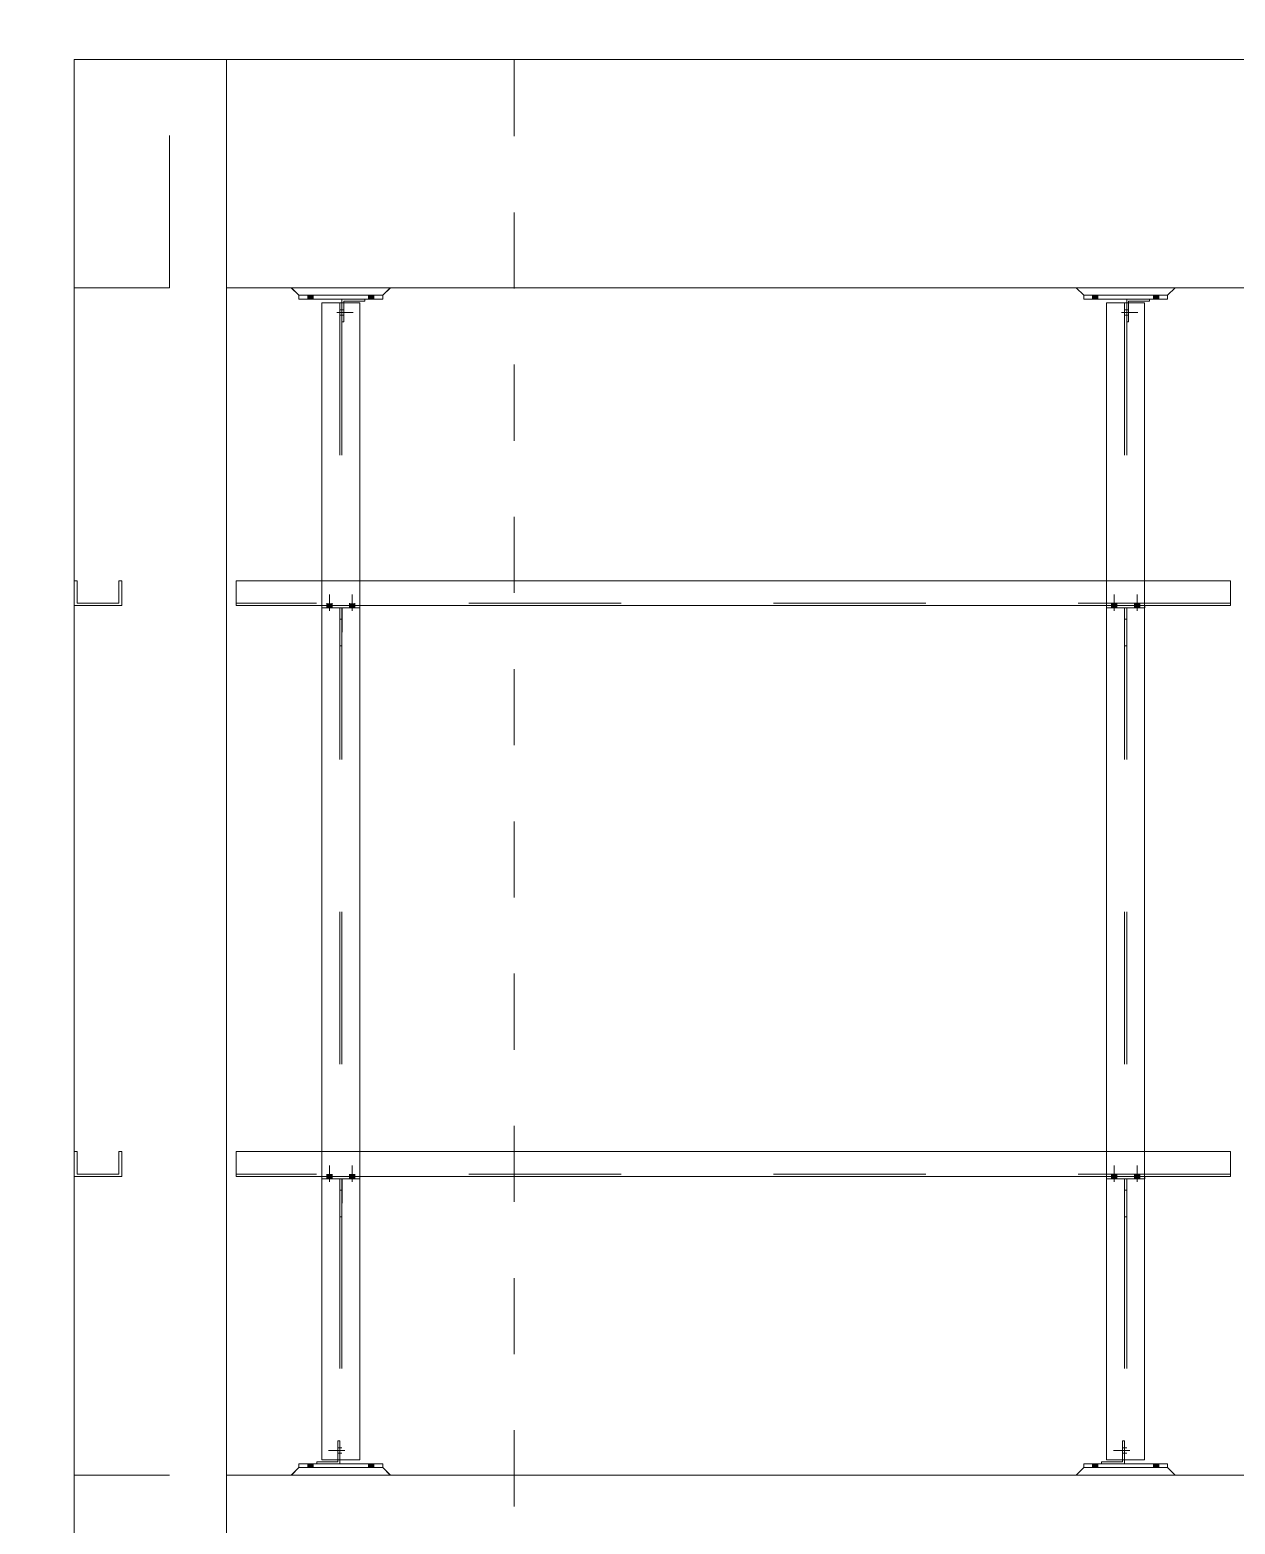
# Model space of a CAD drawing. Header units: millimetres. Extents: x 652937 to 1670132, y 1473552 to 2851037.
# Drawn here: x 663459.256 to 663462.421, y 1524533.392 to 1524537.318 of the extents above; entities that cross this region are included whole.
import ezdxf

# ---------------------------------------------------------------- set-up
doc = ezdxf.new("R2010")
doc.units = ezdxf.units.MM
for name, pattern in [('XKITLINE00', [0]), ('XKITLINE01', [4, 1, -1, 1, -1]), ('XKITLINE02', [4, 2, -2])]:
    doc.linetypes.add(name, pattern=pattern)
for name, color, linetype, lineweight in [('Bolt', 7, 'Continuous', 0), ('Part', 7, 'Continuous', 0), ('S-GRID', 7, 'Continuous', 9)]:
    doc.layers.add(name, color=color, linetype=linetype, lineweight=lineweight)

# ---------------------------------------------------------------- blocks, each defined once
blk = doc.blocks.new('*A18802950')
at = {"layer": 'S-GRID', "color": 7, "linetype": 'XKITLINE01', "lineweight": 0}
blk.add_line((-21.862873, 47.4), (90.947689, 47.4), dxfattribs=at)
blk = doc.blocks.new('*A18812951')
at = {"layer": 'S-GRID', "color": 7, "linetype": 'XKITLINE01', "lineweight": 0}
blk.add_line((-21.862873, 66), (90.947689, 66), dxfattribs=at)
blk = doc.blocks.new('*A18932963')
at = {"layer": 'Part', "color": 7, "linetype": 'XKITLINE00', "lineweight": 0}
for p, q in [((-5.902491, 59.15), (-5.90248, 59.15)), ((-5.902333, 59.15), (-5.90248, 59.15)), ((-5.90248, 59.15), (-5.90248, 58.855)), ((7.152292, 59.15), (-5.902343, 59.15)), ((-5.902333, 59.15), (-5.902333, 58.825)), ((7.152282, 59.15), (7.152292, 59.15)), ((7.152292, 59.15), (7.152292, 58.825)), ((-5.902491, 58.855), (-5.902491, 58.825)), ((-5.902333, 58.825), (-5.902491, 58.825)), ((-5.902491, 58.825), (7.152292, 58.825)), ((-5.90248, 58.855), (-5.902333, 58.855)), ((-5.90248, 58.855), (-5.902343, 58.855))]:
    blk.add_line(p, q, dxfattribs=at)
at = {"layer": 'Part', "color": 7, "linetype": 'XKITLINE02', "lineweight": 0}
for p, q in [((-5.902491, 59.15), (-5.902491, 58.855)), ((-5.90248, 59.15), (-5.902491, 59.15)), ((-5.902343, 58.855), (-5.902343, 59.15)), ((7.152135, 58.825), (7.152135, 59.15)), ((7.152135, 59.15), (7.152145, 59.15)), ((7.152145, 59.15), (7.152145, 58.855)), ((7.152282, 58.855), (7.152282, 59.15)), ((7.152282, 58.855), (-5.902343, 58.855)), ((7.152292, 58.825), (7.152135, 58.825)), ((7.152145, 58.855), (7.152282, 58.855))]:
    blk.add_line(p, q, dxfattribs=at)
blk = doc.blocks.new('*A18942964')
at = {"layer": 'Part', "color": 7, "linetype": 'XKITLINE00', "lineweight": 0}
for p, q in [((-3.977509, 62.9), (-5.077679, 62.9)), ((-5.077679, 62.9), (-5.077679, 62.85)), ((-5.077679, 62.85), (-3.977509, 62.85)), ((-5.077509, 62.85), (-5.077509, 62.9)), ((-3.977509, 62.85), (-3.977509, 62.9))]:
    blk.add_line(p, q, dxfattribs=at)
at = {"layer": 'Part', "color": 7, "linetype": 'XKITLINE02', "lineweight": 0}
blk.add_line((-3.977679, 62.9), (-3.977679, 62.85), dxfattribs=at)
blk = doc.blocks.new('*A18952965')
at = {"layer": 'Part', "color": 7, "linetype": 'XKITLINE00', "lineweight": 0}
for p, q in [((-4.512641, 62.85), (-4.512641, 62.8)), ((-4.512548, 62.85), (-4.512548, 62.8)), ((-4.487548, 62.825), (-4.487548, 62.8)), ((-4.487548, 62.825), (-4.212548, 62.825)), ((-4.212548, 62.825), (-4.212548, 62.85))]:
    blk.add_line(p, q, dxfattribs=at)
at = {"layer": 'Part', "color": 7, "linetype": 'XKITLINE02', "lineweight": 0}
for p, q in [((-4.212548, 62.85), (-4.512641, 62.85)), ((-4.487641, 62.825), (-4.487548, 62.825)), ((-4.487548, 62.825), (-4.487641, 62.825)), ((-4.487641, 62.825), (-4.487641, 62.55)), ((-4.212641, 62.85), (-4.212641, 62.825)), ((-4.512641, 62.8), (-4.512641, 62.55)), ((-4.512548, 62.8), (-4.512548, 62.55)), ((-4.487548, 62.8), (-4.487548, 62.55)), ((-4.512641, 62.55), (-4.487548, 62.55))]:
    blk.add_line(p, q, dxfattribs=at)
blk = doc.blocks.new('*A18962966')
at = {"layer": 'Part', "color": 7, "linetype": 'XKITLINE00', "lineweight": 0}
for p, q in [((-5.17771, 63), (-5.077679, 62.9)), ((-5.077509, 62.9), (-5.177478, 63)), ((-5.077679, 62.9), (-3.977509, 62.9)), ((-3.877478, 63), (-3.977509, 62.9))]:
    blk.add_line(p, q, dxfattribs=at)
at = {"layer": 'Part', "color": 7, "linetype": 'XKITLINE02', "lineweight": 0}
for p, q in [((-5.177478, 63), (-5.17771, 63)), ((-5.17771, 63), (-3.877478, 63)), ((-3.977679, 62.9), (-3.87771, 63)), ((-3.977509, 62.9), (-3.977679, 62.9))]:
    blk.add_line(p, q, dxfattribs=at)
blk = doc.blocks.new('*A18972967')
at = {"layer": 'Bolt', "color": 7, "linetype": 'XKITLINE02', "lineweight": 0}
for p, q in [((-4.582194, 62.675), (-4.367594, 62.675)), ((-4.542605, 62.64), (-4.512605, 62.64)), ((-4.542583, 62.71), (-4.512583, 62.71)), ((-4.512624, 62.64), (-4.487624, 62.64)), ((-4.512564, 62.71), (-4.487564, 62.71))]:
    blk.add_line(p, q, dxfattribs=at)
blk = doc.blocks.new('*A18982968')
at = {"layer": 'Bolt'}
for points in [[(-4.893, 62.9), (-4.893, 62.85), (-4.963, 62.85), (-4.963, 62.9)], [(-4.093, 62.9), (-4.093, 62.85), (-4.163, 62.85), (-4.163, 62.9)]]:
    blk.add_hatch(color=7, dxfattribs=at).paths.add_polyline_path(points, flags=17)
at = {"layer": 'Bolt', "color": 7, "linetype": 'XKITLINE00', "lineweight": 0}
for p, q in [((-4.963, 62.9), (-4.963, 62.85)), ((-4.928, 62.9), (-4.928, 62.85)), ((-4.893, 62.9), (-4.893, 62.85)), ((-4.163, 62.9), (-4.163, 62.85)), ((-4.128, 62.9), (-4.128, 62.85)), ((-4.093, 62.9), (-4.093, 62.85))]:
    blk.add_line(p, q, dxfattribs=at)
blk = doc.blocks.new('*A18992969')
at = {"layer": 'Bolt'}
for points in [[(-4.712, 58.825), (-4.712, 58.855), (-4.642, 58.855), (-4.642, 58.825)], [(-4.712, 58.795), (-4.712, 58.825), (-4.642, 58.825), (-4.642, 58.795)], [(-4.412, 58.825), (-4.412, 58.855), (-4.342, 58.855), (-4.342, 58.825)], [(-4.412, 58.795), (-4.412, 58.825), (-4.342, 58.825), (-4.342, 58.795)]]:
    blk.add_hatch(color=7, dxfattribs=at).paths.add_polyline_path(points, flags=17)
at = {"layer": 'Bolt', "color": 7, "linetype": 'XKITLINE00', "lineweight": 0}
for p, q in [((-4.677, 58.755), (-4.677, 58.97)), ((-4.377, 58.755), (-4.377, 58.97)), ((-4.712, 58.825), (-4.712, 58.855)), ((-4.712, 58.795), (-4.712, 58.825)), ((-4.642, 58.825), (-4.642, 58.855)), ((-4.642, 58.795), (-4.642, 58.825)), ((-4.412, 58.825), (-4.412, 58.855)), ((-4.412, 58.795), (-4.412, 58.825)), ((-4.342, 58.825), (-4.342, 58.855)), ((-4.342, 58.795), (-4.342, 58.825))]:
    blk.add_line(p, q, dxfattribs=at)
blk = doc.blocks.new('*A19002970')
at = {"layer": 'Part', "color": 7, "linetype": 'XKITLINE00', "lineweight": 0}
for p, q in [((-4.777509, 58.825), (-4.777509, 58.795)), ((-4.777509, 58.795), (-4.777323, 58.795)), ((-4.777323, 58.795), (-4.777509, 58.795)), ((-4.777323, 58.825), (-4.777323, 58.795)), ((-4.777323, 58.795), (-4.277323, 58.795)), ((-4.277323, 58.795), (-4.277323, 58.825))]:
    blk.add_line(p, q, dxfattribs=at)
at = {"layer": 'Part', "color": 7, "linetype": 'XKITLINE02', "lineweight": 0}
for p, q in [((-4.277323, 58.825), (-4.777509, 58.825)), ((-4.277509, 58.825), (-4.277323, 58.825)), ((-4.277509, 58.825), (-4.277509, 58.795)), ((-4.277509, 58.795), (-4.277323, 58.795))]:
    blk.add_line(p, q, dxfattribs=at)
blk = doc.blocks.new('*A19012971')
at = {"layer": 'Part', "color": 7, "linetype": 'XKITLINE00', "lineweight": 0}
for p, q in [((5.226979, 62.85), (5.226979, 62.9)), ((6.32715, 62.9), (5.226979, 62.9)), ((6.32715, 62.85), (5.226979, 62.85)), ((5.22715, 62.85), (5.22715, 62.9)), ((6.32715, 62.85), (6.32715, 62.9))]:
    blk.add_line(p, q, dxfattribs=at)
at = {"layer": 'Part', "color": 7, "linetype": 'XKITLINE02', "lineweight": 0}
blk.add_line((6.326979, 62.85), (6.326979, 62.9), dxfattribs=at)
blk = doc.blocks.new('*A19022972')
at = {"layer": 'Part', "color": 7, "linetype": 'XKITLINE00', "lineweight": 0}
for p, q in [((5.792018, 62.85), (5.792018, 62.8)), ((5.792111, 62.85), (5.792111, 62.8)), ((5.817111, 62.825), (5.817111, 62.8)), ((6.092111, 62.825), (5.817111, 62.825)), ((6.092111, 62.825), (6.092111, 62.85))]:
    blk.add_line(p, q, dxfattribs=at)
at = {"layer": 'Part', "color": 7, "linetype": 'XKITLINE02', "lineweight": 0}
for p, q in [((6.092111, 62.85), (5.792018, 62.85)), ((5.817111, 62.825), (5.817018, 62.825)), ((5.817018, 62.825), (5.817018, 62.55)), ((5.817111, 62.825), (5.817018, 62.825)), ((6.092018, 62.85), (6.092018, 62.825)), ((5.792018, 62.8), (5.792018, 62.55)), ((5.792111, 62.8), (5.792111, 62.55)), ((5.817111, 62.8), (5.817111, 62.55)), ((5.817111, 62.55), (5.792018, 62.55))]:
    blk.add_line(p, q, dxfattribs=at)
blk = doc.blocks.new('*A19032973')
at = {"layer": 'Part', "color": 7, "linetype": 'XKITLINE00', "lineweight": 0}
for p, q in [((5.126948, 63), (5.226979, 62.9)), ((5.22715, 62.9), (5.127181, 63)), ((6.32715, 62.9), (5.226979, 62.9)), ((6.427181, 63), (6.32715, 62.9))]:
    blk.add_line(p, q, dxfattribs=at)
at = {"layer": 'Part', "color": 7, "linetype": 'XKITLINE02', "lineweight": 0}
for p, q in [((5.127181, 63), (5.126948, 63)), ((5.126948, 63), (6.427181, 63)), ((6.326979, 62.9), (6.426948, 63)), ((6.32715, 62.9), (6.326979, 62.9))]:
    blk.add_line(p, q, dxfattribs=at)
blk = doc.blocks.new('*A19042974')
at = {"layer": 'Bolt', "color": 7, "linetype": 'XKITLINE02', "lineweight": 0}
for p, q in [((5.722465, 62.675), (5.937065, 62.675)), ((5.762054, 62.64), (5.792054, 62.64)), ((5.762075, 62.71), (5.792075, 62.71)), ((5.792034, 62.64), (5.817034, 62.64)), ((5.792095, 62.71), (5.817095, 62.71))]:
    blk.add_line(p, q, dxfattribs=at)
blk = doc.blocks.new('*A19052975')
at = {"layer": 'Bolt'}
for points in [[(5.412, 62.9), (5.412, 62.85), (5.342, 62.85), (5.342, 62.9)], [(6.212, 62.9), (6.212, 62.85), (6.142, 62.85), (6.142, 62.9)]]:
    blk.add_hatch(color=7, dxfattribs=at).paths.add_polyline_path(points, flags=17)
at = {"layer": 'Bolt', "color": 7, "linetype": 'XKITLINE00', "lineweight": 0}
for p, q in [((5.342, 62.9), (5.342, 62.85)), ((5.377, 62.9), (5.377, 62.85)), ((5.412, 62.9), (5.412, 62.85)), ((6.142, 62.9), (6.142, 62.85)), ((6.177, 62.9), (6.177, 62.85)), ((6.212, 62.9), (6.212, 62.85))]:
    blk.add_line(p, q, dxfattribs=at)
blk = doc.blocks.new('*A19062976')
at = {"layer": 'Bolt'}
for points in [[(5.592, 58.825), (5.592, 58.855), (5.662, 58.855), (5.662, 58.825)], [(5.592, 58.795), (5.592, 58.825), (5.662, 58.825), (5.662, 58.795)], [(5.892, 58.825), (5.892, 58.855), (5.962, 58.855), (5.962, 58.825)], [(5.892, 58.795), (5.892, 58.825), (5.962, 58.825), (5.962, 58.795)]]:
    blk.add_hatch(color=7, dxfattribs=at).paths.add_polyline_path(points, flags=17)
at = {"layer": 'Bolt', "color": 7, "linetype": 'XKITLINE00', "lineweight": 0}
for p, q in [((5.627, 58.755), (5.627, 58.97)), ((5.927, 58.755), (5.927, 58.97)), ((5.592, 58.825), (5.592, 58.855)), ((5.592, 58.795), (5.592, 58.825)), ((5.662, 58.825), (5.662, 58.855)), ((5.662, 58.795), (5.662, 58.825)), ((5.892, 58.825), (5.892, 58.855)), ((5.892, 58.795), (5.892, 58.825)), ((5.962, 58.825), (5.962, 58.855)), ((5.962, 58.795), (5.962, 58.825))]:
    blk.add_line(p, q, dxfattribs=at)
blk = doc.blocks.new('*A19072977')
at = {"layer": 'Part', "color": 7, "linetype": 'XKITLINE00', "lineweight": 0}
for p, q in [((5.52715, 58.825), (5.52715, 58.795)), ((5.52715, 58.795), (5.527336, 58.795)), ((6.027336, 58.795), (5.52715, 58.795)), ((5.527336, 58.825), (5.527336, 58.795)), ((6.027336, 58.795), (6.027336, 58.825))]:
    blk.add_line(p, q, dxfattribs=at)
at = {"layer": 'Part', "color": 7, "linetype": 'XKITLINE02', "lineweight": 0}
for p, q in [((6.027336, 58.825), (5.52715, 58.825)), ((6.02715, 58.825), (6.027336, 58.825)), ((6.02715, 58.825), (6.02715, 58.795)), ((6.02715, 58.795), (6.027336, 58.795))]:
    blk.add_line(p, q, dxfattribs=at)
blk = doc.blocks.new('*A19152985')
at = {"layer": 'Part', "color": 7, "linetype": 'XKITLINE00', "lineweight": 0}
for p, q in [((-8.027703, 66), (-8.027947, 66)), ((-8.027703, 66), (-8.027315, 66)), ((-8.027703, 63), (-8.027703, 66)), ((-8.027947, 63), (-8.027703, 63))]:
    blk.add_line(p, q, dxfattribs=at)
at = {"layer": 'Part', "color": 7, "linetype": 'XKITLINE02', "lineweight": 0}
for p, q in [((-8.027315, 66), (-6.777703, 66)), ((-6.777703, 63), (-6.777703, 66)), ((-8.027703, 63), (-6.777703, 63))]:
    blk.add_line(p, q, dxfattribs=at)
blk = doc.blocks.new('*A19162986')
at = {"layer": 'Part', "color": 7, "linetype": 'XKITLINE00', "lineweight": 0}
for p, q in [((-8.0279, 51.65), (-8.02773, 51.65)), ((-8.02773, 51.65), (-8.02773, 51.325)), ((-8.0279, 51.325), (-8.02773, 51.325))]:
    blk.add_line(p, q, dxfattribs=at)
at = {"layer": 'Part', "color": 7, "linetype": 'XKITLINE02', "lineweight": 0}
for p, q in [((-7.98773, 51.65), (-8.02773, 51.65)), ((-7.9879, 51.65), (-7.98773, 51.65)), ((-7.98773, 51.355), (-7.98773, 51.65)), ((-7.4429, 51.65), (-7.44273, 51.65)), ((-7.40273, 51.65), (-7.44273, 51.65)), ((-7.44273, 51.65), (-7.44273, 51.355)), ((-7.4029, 51.65), (-7.40273, 51.65)), ((-7.40273, 51.325), (-7.40273, 51.65)), ((-8.02773, 51.325), (-7.40273, 51.325)), ((-7.9879, 51.355), (-7.98773, 51.355)), ((-7.44273, 51.355), (-7.98773, 51.355)), ((-7.4429, 51.355), (-7.44273, 51.355)), ((-7.4029, 51.325), (-7.40273, 51.325))]:
    blk.add_line(p, q, dxfattribs=at)
blk = doc.blocks.new('*A19172987')
at = {"layer": 'Part', "color": 7, "linetype": 'XKITLINE00', "lineweight": 0}
for p, q in [((-8.0279, 59.15), (-8.02773, 59.15)), ((-8.02773, 59.15), (-8.02773, 58.825)), ((-8.0279, 58.825), (-8.02773, 58.825))]:
    blk.add_line(p, q, dxfattribs=at)
at = {"layer": 'Part', "color": 7, "linetype": 'XKITLINE02', "lineweight": 0}
for p, q in [((-7.98773, 59.15), (-8.02773, 59.15)), ((-7.9879, 59.15), (-7.98773, 59.15)), ((-7.98773, 58.855), (-7.98773, 59.15)), ((-7.4429, 59.15), (-7.44273, 59.15)), ((-7.40273, 59.15), (-7.44273, 59.15)), ((-7.44273, 59.15), (-7.44273, 58.855)), ((-7.4029, 59.15), (-7.40273, 59.15)), ((-7.40273, 58.825), (-7.40273, 59.15)), ((-8.02773, 58.825), (-7.40273, 58.825)), ((-7.9879, 58.855), (-7.98773, 58.855)), ((-7.44273, 58.855), (-7.98773, 58.855)), ((-7.4429, 58.855), (-7.44273, 58.855)), ((-7.4029, 58.825), (-7.40273, 58.825))]:
    blk.add_line(p, q, dxfattribs=at)
blk = doc.blocks.new('*A19333003')
at = {"layer": 'S-GRID', "color": 7, "linetype": 'XKITLINE01', "lineweight": 0}
blk.add_line((-2.252315, 0.989257), (-2.252315, 85.464475), dxfattribs=at)
blk = doc.blocks.new('*A19493019')
at = {"layer": 'Part', "color": 7, "linetype": 'XKITLINE00', "lineweight": 0}
for p, q in [((-8.027703, 30.9), (-8.027703, 66)), ((-8.027315, 66), (-8.027703, 66)), ((-8.027703, 66), (-6.027315, 66)), ((-8.027315, 30.9), (-8.027315, 66)), ((-6.027315, 63), (-6.027315, 47.4))]:
    blk.add_line(p, q, dxfattribs=at)
at = {"layer": 'Part', "color": 7, "linetype": 'XKITLINE02', "lineweight": 0}
for p, q in [((-6.027703, 66), (-6.027703, 30.9)), ((-6.027315, 66), (-6.027315, 63)), ((-6.027315, 47.4), (-6.027315, 44.4))]:
    blk.add_line(p, q, dxfattribs=at)
blk = doc.blocks.new('*A19643034')
at = {"layer": 'Part', "color": 7, "linetype": 'XKITLINE00', "lineweight": 0}
for p, q in [((-5.902491, 51.65), (-5.90248, 51.65)), ((-5.902333, 51.65), (-5.90248, 51.65)), ((-5.90248, 51.65), (-5.90248, 51.355)), ((7.152292, 51.65), (-5.902343, 51.65)), ((-5.902333, 51.65), (-5.902333, 51.325)), ((7.152282, 51.65), (7.152292, 51.65)), ((7.152292, 51.65), (7.152292, 51.325)), ((-5.902491, 51.355), (-5.902491, 51.325)), ((-5.902333, 51.325), (-5.902491, 51.325)), ((-5.902491, 51.325), (7.152292, 51.325)), ((-5.90248, 51.355), (-5.902333, 51.355)), ((-5.90248, 51.355), (-5.902343, 51.355))]:
    blk.add_line(p, q, dxfattribs=at)
at = {"layer": 'Part', "color": 7, "linetype": 'XKITLINE02', "lineweight": 0}
for p, q in [((-5.902491, 51.65), (-5.902491, 51.355)), ((-5.90248, 51.65), (-5.902491, 51.65)), ((-5.902343, 51.355), (-5.902343, 51.65)), ((7.152135, 51.325), (7.152135, 51.65)), ((7.152135, 51.65), (7.152145, 51.65)), ((7.152145, 51.65), (7.152145, 51.355)), ((7.152282, 51.355), (7.152282, 51.65)), ((7.152282, 51.355), (-5.902343, 51.355)), ((7.152292, 51.325), (7.152135, 51.325)), ((7.152145, 51.355), (7.152282, 51.355))]:
    blk.add_line(p, q, dxfattribs=at)
blk = doc.blocks.new('*A19653035')
at = {"layer": 'Part', "color": 7, "linetype": 'XKITLINE00', "lineweight": 0}
for p, q in [((-4.777672, 62.8), (-4.277517, 62.8)), ((-4.777659, 62.8), (-4.777659, 59.15)), ((-4.777517, 62.8), (-4.777517, 59.15)), ((-4.277517, 62.8), (-4.277517, 59.15)), ((-4.777659, 58.825), (-4.777659, 51.65)), ((-4.777517, 58.825), (-4.777517, 51.65)), ((-4.277517, 58.795), (-4.277517, 51.65)), ((-4.777659, 51.325), (-4.777659, 47.6)), ((-4.777517, 51.325), (-4.777517, 47.6)), ((-4.277517, 51.295), (-4.277517, 47.6)), ((-4.277517, 47.6), (-4.777672, 47.6))]:
    blk.add_line(p, q, dxfattribs=at)
at = {"layer": 'Part', "color": 7, "linetype": 'XKITLINE02', "lineweight": 0}
for p, q in [((-4.777672, 62.8), (-4.777517, 62.8)), ((-4.777672, 47.6), (-4.777672, 62.8)), ((-4.777529, 62.8), (-4.777529, 47.6)), ((-4.542659, 62.8), (-4.542659, 47.6)), ((-4.542529, 62.8), (-4.542529, 47.6)), ((-4.512659, 62.8), (-4.512659, 47.6)), ((-4.512529, 62.8), (-4.512529, 47.6)), ((-4.277672, 62.8), (-4.277672, 47.6)), ((-4.277659, 62.8), (-4.277659, 47.6)), ((-4.277529, 62.8), (-4.277529, 47.6)), ((-4.777659, 59.15), (-4.777659, 58.825)), ((-4.777517, 59.15), (-4.777517, 58.825)), ((-4.277517, 59.15), (-4.277517, 58.795)), ((-4.777659, 51.65), (-4.777659, 51.325)), ((-4.777517, 51.65), (-4.777517, 51.325)), ((-4.277517, 51.65), (-4.277517, 51.295)), ((-4.777672, 47.6), (-4.777517, 47.6))]:
    blk.add_line(p, q, dxfattribs=at)
blk = doc.blocks.new('*A19663036')
at = {"layer": 'Part', "color": 7, "linetype": 'XKITLINE00', "lineweight": 0}
for p, q in [((6.027142, 62.8), (5.526987, 62.8)), ((5.526999, 62.8), (5.526999, 59.15)), ((5.527142, 62.8), (5.527142, 59.15)), ((6.027142, 62.8), (6.027142, 59.15)), ((5.526999, 58.825), (5.526999, 51.65)), ((5.527142, 58.825), (5.527142, 51.65)), ((6.027142, 58.795), (6.027142, 51.65)), ((5.526999, 51.325), (5.526999, 47.6)), ((5.527142, 51.325), (5.527142, 47.6)), ((6.027142, 51.295), (6.027142, 47.6)), ((6.027142, 47.6), (5.526987, 47.6))]:
    blk.add_line(p, q, dxfattribs=at)
at = {"layer": 'Part', "color": 7, "linetype": 'XKITLINE02', "lineweight": 0}
for p, q in [((5.526987, 62.8), (5.526987, 47.6)), ((5.52713, 62.8), (5.52713, 47.6)), ((5.761999, 62.8), (5.761999, 47.6)), ((5.76213, 62.8), (5.76213, 47.6)), ((5.791999, 62.8), (5.791999, 47.6)), ((5.79213, 62.8), (5.79213, 47.6)), ((6.026987, 62.8), (6.026987, 47.6)), ((6.026999, 62.8), (6.026999, 47.6)), ((6.02713, 62.8), (6.02713, 47.6)), ((5.526999, 59.15), (5.526999, 58.825)), ((5.527142, 59.15), (5.527142, 58.825)), ((6.027142, 59.15), (6.027142, 58.795)), ((5.526999, 51.65), (5.526999, 51.325)), ((5.527142, 51.65), (5.527142, 51.325)), ((6.027142, 51.65), (6.027142, 51.295))]:
    blk.add_line(p, q, dxfattribs=at)
blk = doc.blocks.new('*A19683038')
at = {"layer": 'Part', "color": 7, "linetype": 'XKITLINE00', "lineweight": 0}
for p, q in [((5.76215, 51.295), (5.76215, 50.795)), ((5.762336, 51.145), (5.762336, 51.295)), ((5.792336, 51.295), (5.762336, 51.295)), ((5.792336, 51.145), (5.792336, 51.295)), ((5.762196, 50.795), (5.762336, 51.145)), ((5.762336, 51.145), (5.792336, 51.145)), ((5.792336, 51.145), (5.792196, 50.795)), ((5.76215, 50.795), (5.762196, 50.795)), ((5.792196, 50.795), (5.762196, 50.795))]:
    blk.add_line(p, q, dxfattribs=at)
at = {"layer": 'Part', "color": 7, "linetype": 'XKITLINE02', "lineweight": 0}
for p, q in [((5.762336, 51.295), (5.76215, 51.295)), ((5.762336, 51.295), (5.76215, 51.295)), ((5.79215, 50.795), (5.79215, 51.295)), ((5.762196, 50.795), (5.76215, 50.795))]:
    blk.add_line(p, q, dxfattribs=at)
blk = doc.blocks.new('*A19693039')
at = {"layer": 'Part', "color": 7, "linetype": 'XKITLINE00', "lineweight": 0}
for p, q in [((5.52715, 51.325), (5.52715, 51.295)), ((5.52715, 51.295), (5.527336, 51.295)), ((6.027336, 51.295), (5.52715, 51.295)), ((5.527336, 51.325), (5.527336, 51.295)), ((6.027336, 51.295), (6.027336, 51.325))]:
    blk.add_line(p, q, dxfattribs=at)
at = {"layer": 'Part', "color": 7, "linetype": 'XKITLINE02', "lineweight": 0}
for p, q in [((6.027336, 51.325), (5.52715, 51.325)), ((6.02715, 51.325), (6.027336, 51.325)), ((6.02715, 51.325), (6.02715, 51.295)), ((6.02715, 51.295), (6.027336, 51.295))]:
    blk.add_line(p, q, dxfattribs=at)
blk = doc.blocks.new('*A19703040')
at = {"layer": 'Part', "color": 7, "linetype": 'XKITLINE00', "lineweight": 0}
for p, q in [((5.76215, 58.795), (5.76215, 58.295)), ((5.762336, 58.645), (5.762336, 58.795)), ((5.792336, 58.795), (5.762336, 58.795)), ((5.792336, 58.645), (5.792336, 58.795)), ((5.762196, 58.295), (5.762336, 58.645)), ((5.762336, 58.645), (5.792336, 58.645)), ((5.792336, 58.645), (5.792196, 58.295)), ((5.76215, 58.295), (5.762196, 58.295)), ((5.792196, 58.295), (5.762196, 58.295))]:
    blk.add_line(p, q, dxfattribs=at)
at = {"layer": 'Part', "color": 7, "linetype": 'XKITLINE02', "lineweight": 0}
for p, q in [((5.762336, 58.795), (5.76215, 58.795)), ((5.762336, 58.795), (5.76215, 58.795)), ((5.79215, 58.295), (5.79215, 58.795)), ((5.762196, 58.295), (5.76215, 58.295))]:
    blk.add_line(p, q, dxfattribs=at)
blk = doc.blocks.new('*A19713041')
at = {"layer": 'Bolt'}
for points in [[(5.592, 51.325), (5.592, 51.355), (5.662, 51.355), (5.662, 51.325)], [(5.592, 51.295), (5.592, 51.325), (5.662, 51.325), (5.662, 51.295)], [(5.892, 51.325), (5.892, 51.355), (5.962, 51.355), (5.962, 51.325)], [(5.892, 51.295), (5.892, 51.325), (5.962, 51.325), (5.962, 51.295)]]:
    blk.add_hatch(color=7, dxfattribs=at).paths.add_polyline_path(points, flags=17)
at = {"layer": 'Bolt', "color": 7, "linetype": 'XKITLINE00', "lineweight": 0}
for p, q in [((5.627, 51.255), (5.627, 51.47)), ((5.927, 51.255), (5.927, 51.47)), ((5.592, 51.325), (5.592, 51.355)), ((5.592, 51.295), (5.592, 51.325)), ((5.662, 51.325), (5.662, 51.355)), ((5.662, 51.295), (5.662, 51.325)), ((5.892, 51.325), (5.892, 51.355)), ((5.892, 51.295), (5.892, 51.325)), ((5.962, 51.325), (5.962, 51.355)), ((5.962, 51.295), (5.962, 51.325))]:
    blk.add_line(p, q, dxfattribs=at)
blk = doc.blocks.new('*A19763046')
at = {"layer": 'Part', "color": 7, "linetype": 'XKITLINE00', "lineweight": 0}
for p, q in [((-4.542509, 51.295), (-4.542509, 50.795)), ((-4.542323, 51.145), (-4.542323, 51.295)), ((-4.542323, 51.295), (-4.512323, 51.295)), ((-4.512323, 51.145), (-4.512323, 51.295)), ((-4.542462, 50.795), (-4.542323, 51.145)), ((-4.542323, 51.145), (-4.512323, 51.145)), ((-4.512323, 51.145), (-4.512462, 50.795)), ((-4.542509, 50.795), (-4.542462, 50.795)), ((-4.542462, 50.795), (-4.512462, 50.795))]:
    blk.add_line(p, q, dxfattribs=at)
at = {"layer": 'Part', "color": 7, "linetype": 'XKITLINE02', "lineweight": 0}
for p, q in [((-4.542323, 51.295), (-4.542509, 51.295)), ((-4.542323, 51.295), (-4.542509, 51.295)), ((-4.512509, 50.795), (-4.512509, 51.295)), ((-4.542509, 50.795), (-4.542462, 50.795))]:
    blk.add_line(p, q, dxfattribs=at)
blk = doc.blocks.new('*A19773047')
at = {"layer": 'Part', "color": 7, "linetype": 'XKITLINE00', "lineweight": 0}
for p, q in [((-4.777509, 51.325), (-4.777509, 51.295)), ((-4.777509, 51.295), (-4.777323, 51.295)), ((-4.777323, 51.295), (-4.777509, 51.295)), ((-4.777323, 51.325), (-4.777323, 51.295)), ((-4.777323, 51.295), (-4.277323, 51.295)), ((-4.277323, 51.295), (-4.277323, 51.325))]:
    blk.add_line(p, q, dxfattribs=at)
at = {"layer": 'Part', "color": 7, "linetype": 'XKITLINE02', "lineweight": 0}
for p, q in [((-4.277323, 51.325), (-4.777509, 51.325)), ((-4.277509, 51.325), (-4.277323, 51.325)), ((-4.277509, 51.325), (-4.277509, 51.295)), ((-4.277509, 51.295), (-4.277323, 51.295))]:
    blk.add_line(p, q, dxfattribs=at)
blk = doc.blocks.new('*A19783048')
at = {"layer": 'Part', "color": 7, "linetype": 'XKITLINE00', "lineweight": 0}
for p, q in [((-4.542509, 58.795), (-4.542509, 58.295)), ((-4.542323, 58.645), (-4.542323, 58.795)), ((-4.542323, 58.795), (-4.512323, 58.795)), ((-4.512323, 58.645), (-4.512323, 58.795)), ((-4.542462, 58.295), (-4.542323, 58.645)), ((-4.542323, 58.645), (-4.512323, 58.645)), ((-4.512323, 58.645), (-4.512462, 58.295)), ((-4.542509, 58.295), (-4.542462, 58.295)), ((-4.542462, 58.295), (-4.512462, 58.295))]:
    blk.add_line(p, q, dxfattribs=at)
at = {"layer": 'Part', "color": 7, "linetype": 'XKITLINE02', "lineweight": 0}
for p, q in [((-4.542323, 58.795), (-4.542509, 58.795)), ((-4.542323, 58.795), (-4.542509, 58.795)), ((-4.512509, 58.295), (-4.512509, 58.795)), ((-4.542509, 58.295), (-4.542462, 58.295))]:
    blk.add_line(p, q, dxfattribs=at)
blk = doc.blocks.new('*A19793049')
at = {"layer": 'Bolt'}
for points in [[(-4.712, 51.325), (-4.712, 51.355), (-4.642, 51.355), (-4.642, 51.325)], [(-4.712, 51.295), (-4.712, 51.325), (-4.642, 51.325), (-4.642, 51.295)], [(-4.412, 51.325), (-4.412, 51.355), (-4.342, 51.355), (-4.342, 51.325)], [(-4.412, 51.295), (-4.412, 51.325), (-4.342, 51.325), (-4.342, 51.295)]]:
    blk.add_hatch(color=7, dxfattribs=at).paths.add_polyline_path(points, flags=17)
at = {"layer": 'Bolt', "color": 7, "linetype": 'XKITLINE00', "lineweight": 0}
for p, q in [((-4.677, 51.255), (-4.677, 51.47)), ((-4.377, 51.255), (-4.377, 51.47)), ((-4.712, 51.325), (-4.712, 51.355)), ((-4.712, 51.295), (-4.712, 51.325)), ((-4.642, 51.325), (-4.642, 51.355)), ((-4.642, 51.295), (-4.642, 51.325)), ((-4.412, 51.325), (-4.412, 51.355)), ((-4.412, 51.295), (-4.412, 51.325)), ((-4.342, 51.325), (-4.342, 51.355)), ((-4.342, 51.295), (-4.342, 51.325))]:
    blk.add_line(p, q, dxfattribs=at)
blk = doc.blocks.new('*A21393209')
at = {"layer": 'Part', "color": 7, "linetype": 'XKITLINE02', "lineweight": 0}
for p, q in [((-6.027939, 47.4), (-6.027315, 47.4)), ((-6.027939, 44.4), (-6.027939, 47.4)), ((-6.027939, 47.4), (-6.027551, 47.4))]:
    blk.add_line(p, q, dxfattribs=at)
at = {"layer": 'Part', "color": 7, "linetype": 'XKITLINE00', "lineweight": 0}
for p, q in [((74.248136, 47.4), (-6.027551, 47.4)), ((-6.027551, 47.4), (-6.027551, 44.4))]:
    blk.add_line(p, q, dxfattribs=at)
blk = doc.blocks.new('*A21423212')
at = {"layer": 'Part', "color": 7, "linetype": 'XKITLINE02', "lineweight": 0}
for p, q in [((-6.027701, 66), (-6.027315, 66)), ((-6.027701, 63), (-6.027701, 66)), ((-6.027313, 66), (-6.027701, 66)), ((-6.027315, 66), (-6.027313, 66)), ((-6.027701, 63), (-6.027315, 63)), ((-6.027313, 63), (-6.027701, 63)), ((-6.027315, 63), (-6.027313, 63))]:
    blk.add_line(p, q, dxfattribs=at)
at = {"layer": 'Part', "color": 7, "linetype": 'XKITLINE00', "lineweight": 0}
for p, q in [((74.247682, 66), (-6.027313, 66)), ((-6.027313, 63), (-6.027313, 66)), ((74.247682, 63), (-6.027313, 63))]:
    blk.add_line(p, q, dxfattribs=at)
blk = doc.blocks.new('*A22013271')
at = {"layer": 'Bolt'}
for points in [[(5.412, 47.55), (5.412, 47.5), (5.342, 47.5), (5.342, 47.55)], [(6.212, 47.55), (6.212, 47.5), (6.142, 47.5), (6.142, 47.55)]]:
    blk.add_hatch(color=7, dxfattribs=at).paths.add_polyline_path(points, flags=17)
at = {"layer": 'Bolt', "color": 7, "linetype": 'XKITLINE00', "lineweight": 0}
for p, q in [((5.342, 47.5), (5.342, 47.55)), ((5.377, 47.5), (5.377, 47.55)), ((5.412, 47.5), (5.412, 47.55)), ((6.142, 47.5), (6.142, 47.55)), ((6.177, 47.5), (6.177, 47.55)), ((6.212, 47.5), (6.212, 47.55))]:
    blk.add_line(p, q, dxfattribs=at)
blk = doc.blocks.new('*A22023272')
at = {"layer": 'Bolt', "color": 7, "linetype": 'XKITLINE02', "lineweight": 0}
for p, q in [((5.831665, 47.725), (5.617065, 47.725)), ((5.762034, 47.76), (5.737034, 47.76)), ((5.792054, 47.76), (5.762054, 47.76)), ((5.762095, 47.69), (5.737095, 47.69)), ((5.792075, 47.69), (5.762075, 47.69))]:
    blk.add_line(p, q, dxfattribs=at)
blk = doc.blocks.new('*A22033273')
at = {"layer": 'Part', "color": 7, "linetype": 'XKITLINE00', "lineweight": 0}
for p, q in [((5.226979, 47.5), (5.126948, 47.4)), ((5.127181, 47.4), (5.22715, 47.5)), ((5.22715, 47.5), (5.226979, 47.5)), ((5.226979, 47.5), (6.32715, 47.5)), ((6.32715, 47.5), (6.427181, 47.4))]:
    blk.add_line(p, q, dxfattribs=at)
at = {"layer": 'Part', "color": 7, "linetype": 'XKITLINE02', "lineweight": 0}
for p, q in [((6.427181, 47.4), (5.126948, 47.4)), ((6.326979, 47.5), (6.426948, 47.4)), ((6.426948, 47.4), (6.427181, 47.4))]:
    blk.add_line(p, q, dxfattribs=at)
blk = doc.blocks.new('*A22043274')
at = {"layer": 'Part', "color": 7, "linetype": 'XKITLINE02', "lineweight": 0}
for p, q in [((5.762111, 47.85), (5.737018, 47.85)), ((5.737018, 47.85), (5.737018, 47.6)), ((5.737111, 47.85), (5.737111, 47.6)), ((5.762018, 47.55), (5.762018, 47.85)), ((5.762111, 47.85), (5.762111, 47.6)), ((5.462018, 47.575), (5.462111, 47.575)), ((5.462111, 47.575), (5.462018, 47.575)), ((5.762111, 47.55), (5.462018, 47.55))]:
    blk.add_line(p, q, dxfattribs=at)
at = {"layer": 'Part', "color": 7, "linetype": 'XKITLINE00', "lineweight": 0}
for p, q in [((5.462018, 47.575), (5.462018, 47.55)), ((5.737111, 47.575), (5.462111, 47.575)), ((5.462111, 47.575), (5.462111, 47.55)), ((5.737018, 47.6), (5.737018, 47.575)), ((5.737111, 47.6), (5.737111, 47.575)), ((5.762111, 47.6), (5.762111, 47.55))]:
    blk.add_line(p, q, dxfattribs=at)
blk = doc.blocks.new('*A22053275')
at = {"layer": 'Part', "color": 7, "linetype": 'XKITLINE00', "lineweight": 0}
for p, q in [((6.32715, 47.55), (5.226979, 47.55)), ((5.226979, 47.55), (5.226979, 47.5)), ((5.22715, 47.5), (5.22715, 47.55)), ((6.32715, 47.55), (6.32715, 47.5)), ((6.32715, 47.5), (5.226979, 47.5))]:
    blk.add_line(p, q, dxfattribs=at)
at = {"layer": 'Part', "color": 7, "linetype": 'XKITLINE02', "lineweight": 0}
blk.add_line((6.326979, 47.5), (6.326979, 47.55), dxfattribs=at)
blk = doc.blocks.new('*A22273297')
at = {"layer": 'Bolt'}
for points in [[(-4.893, 47.55), (-4.893, 47.5), (-4.963, 47.5), (-4.963, 47.55)], [(-4.093, 47.55), (-4.093, 47.5), (-4.163, 47.5), (-4.163, 47.55)]]:
    blk.add_hatch(color=7, dxfattribs=at).paths.add_polyline_path(points, flags=17)
at = {"layer": 'Bolt', "color": 7, "linetype": 'XKITLINE00', "lineweight": 0}
for p, q in [((-4.963, 47.5), (-4.963, 47.55)), ((-4.928, 47.5), (-4.928, 47.55)), ((-4.893, 47.5), (-4.893, 47.55)), ((-4.163, 47.5), (-4.163, 47.55)), ((-4.128, 47.5), (-4.128, 47.55)), ((-4.093, 47.5), (-4.093, 47.55))]:
    blk.add_line(p, q, dxfattribs=at)
blk = doc.blocks.new('*A22283298')
at = {"layer": 'Bolt', "color": 7, "linetype": 'XKITLINE02', "lineweight": 0}
for p, q in [((-4.472994, 47.725), (-4.687594, 47.725)), ((-4.542624, 47.76), (-4.567624, 47.76)), ((-4.512605, 47.76), (-4.542605, 47.76)), ((-4.542564, 47.69), (-4.567564, 47.69)), ((-4.512583, 47.69), (-4.542583, 47.69))]:
    blk.add_line(p, q, dxfattribs=at)
blk = doc.blocks.new('*A22293299')
at = {"layer": 'Part', "color": 7, "linetype": 'XKITLINE00', "lineweight": 0}
for p, q in [((-5.077679, 47.5), (-5.17771, 47.4)), ((-5.177478, 47.4), (-5.077509, 47.5)), ((-5.077509, 47.5), (-5.077679, 47.5)), ((-5.077679, 47.5), (-3.977509, 47.5)), ((-3.977509, 47.5), (-3.877478, 47.4))]:
    blk.add_line(p, q, dxfattribs=at)
at = {"layer": 'Part', "color": 7, "linetype": 'XKITLINE02', "lineweight": 0}
for p, q in [((-3.877478, 47.4), (-5.17771, 47.4)), ((-3.977679, 47.5), (-3.87771, 47.4)), ((-3.87771, 47.4), (-3.877478, 47.4))]:
    blk.add_line(p, q, dxfattribs=at)
blk = doc.blocks.new('*A22303300')
at = {"layer": 'Part', "color": 7, "linetype": 'XKITLINE02', "lineweight": 0}
for p, q in [((-4.567641, 47.85), (-4.542548, 47.85)), ((-4.567641, 47.85), (-4.567641, 47.6)), ((-4.567548, 47.85), (-4.567548, 47.6)), ((-4.542641, 47.55), (-4.542641, 47.85)), ((-4.542548, 47.85), (-4.542548, 47.6)), ((-4.842641, 47.575), (-4.842548, 47.575)), ((-4.842641, 47.575), (-4.842548, 47.575)), ((-4.842641, 47.55), (-4.542548, 47.55))]:
    blk.add_line(p, q, dxfattribs=at)
at = {"layer": 'Part', "color": 7, "linetype": 'XKITLINE00', "lineweight": 0}
for p, q in [((-4.842641, 47.575), (-4.842641, 47.55)), ((-4.842548, 47.575), (-4.842548, 47.55)), ((-4.842548, 47.575), (-4.567548, 47.575)), ((-4.567641, 47.6), (-4.567641, 47.575)), ((-4.567548, 47.6), (-4.567548, 47.575)), ((-4.542548, 47.6), (-4.542548, 47.55))]:
    blk.add_line(p, q, dxfattribs=at)
blk = doc.blocks.new('*A22313301')
at = {"layer": 'Part', "color": 7, "linetype": 'XKITLINE00', "lineweight": 0}
for p, q in [((-5.077679, 47.55), (-3.977509, 47.55)), ((-5.077679, 47.55), (-5.077679, 47.5)), ((-5.077509, 47.5), (-5.077509, 47.55)), ((-3.977509, 47.55), (-3.977509, 47.5)), ((-3.977509, 47.5), (-5.077679, 47.5))]:
    blk.add_line(p, q, dxfattribs=at)
at = {"layer": 'Part', "color": 7, "linetype": 'XKITLINE02', "lineweight": 0}
blk.add_line((-3.977679, 47.5), (-3.977679, 47.55), dxfattribs=at)
blk = doc.blocks.new('*A22423312')
at = {"layer": 'Part', "color": 7, "linetype": 'XKITLINE00', "lineweight": 0}
for p, q in [((-8.027947, 47.4), (-8.027703, 47.4)), ((-8.027703, 47.4), (-8.027703, 44.4)), ((-8.027703, 44.4), (-8.027947, 44.4))]:
    blk.add_line(p, q, dxfattribs=at)
at = {"layer": 'Part', "color": 7, "linetype": 'XKITLINE02', "lineweight": 0}
for p, q in [((-6.777703, 47.4), (-8.027703, 47.4)), ((-6.777703, 44.4), (-6.777703, 47.4)), ((-8.027703, 44.4), (-6.777703, 44.4))]:
    blk.add_line(p, q, dxfattribs=at)

msp = doc.modelspace()

# ---------------------------------------------------------------- block references
at = {"color": 7, "lineweight": 0, "xscale": 0.2, "yscale": 0.2, "zscale": 0.2}
for name in ['*A19333003', '*A18812951', '*A19152985', '*A19493019', '*A21423212', '*A18962966', '*A19032973', '*A18942964', '*A18982968', '*A19653035', '*A18952965', '*A19012971', '*A19052975', '*A19663036', '*A19022972', '*A18972967', '*A19042974', '*A19172987', '*A18932963', '*A18992969', '*A19062976', '*A19002970', '*A19783048', '*A19072977', '*A19703040', '*A19162986', '*A19643034', '*A19793049', '*A19713041', '*A19773047', '*A19763046', '*A19693039', '*A19683038', '*A18802950', '*A22303300', '*A22043274', '*A22283298', '*A22023272', '*A22293299', '*A22313301', '*A22273297', '*A22033273', '*A22053275', '*A22013271', '*A22423312', '*A21393209']:
    msp.add_blockref(name, (663460.9784, 1524524.0403), dxfattribs=at)

doc.saveas('drawing.dxf')
